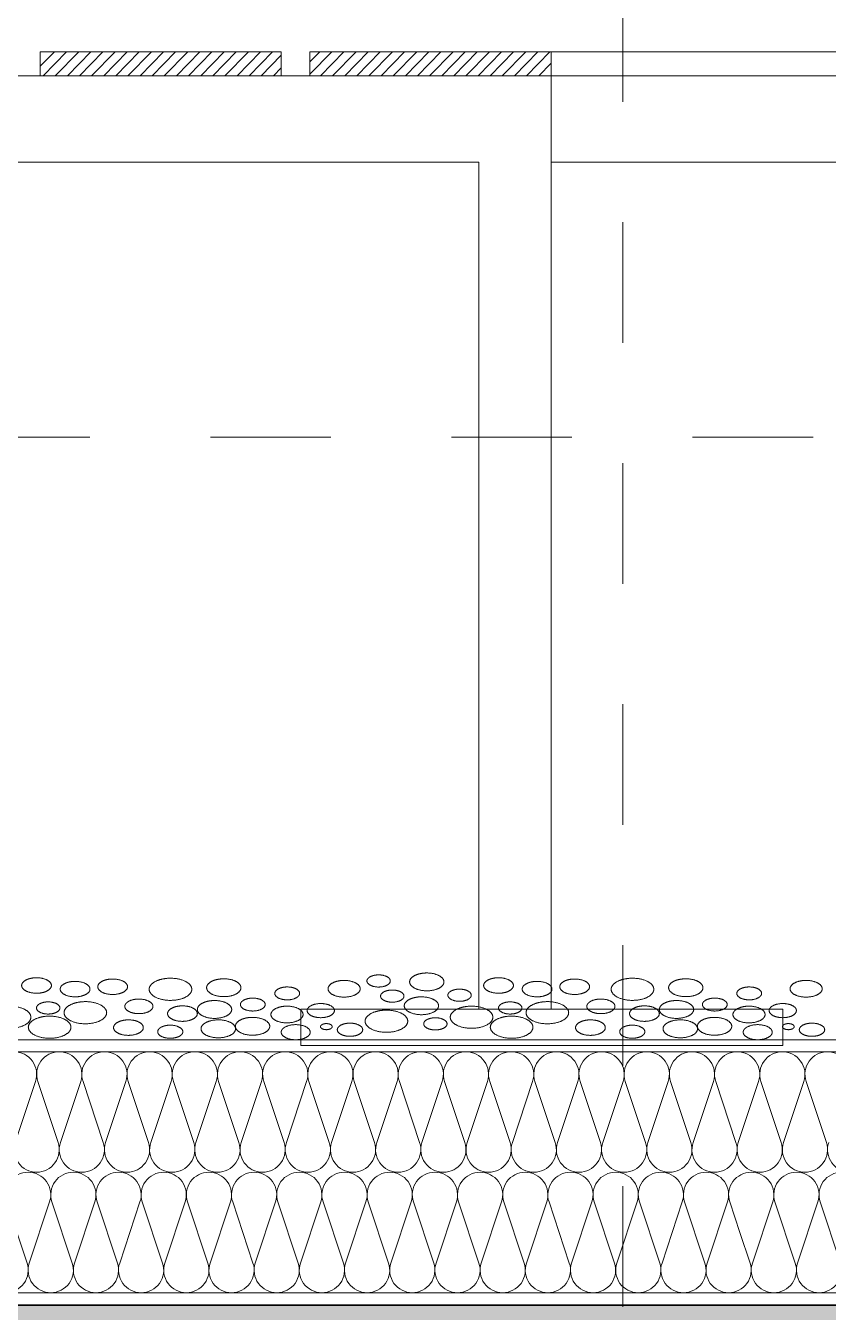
# Model space of a CAD drawing. Header units: metres. Extents: x 1838950 to 1842843, y 5171318 to 5174224.
# Drawn here: x 1841210.207 to 1841210.873, y 5171405.306 to 5171406.374 of the extents above; entities that cross this region are included whole.
import ezdxf

# ---------------------------------------------------------------- set-up
doc = ezdxf.new("R2010")
doc.units = ezdxf.units.M
doc.header["$LTSCALE"] = 0.0254
doc.linetypes.add('Style de ligne -1', pattern=[0.83328, 0.41656, -0.41672])
doc.layers.add('00 CHAZAL Coupe A.5', color=7, linetype='Continuous', lineweight=18)
pattern_1 = [(45, (388.1691140702418, 220.8695760480229), (0, -0.009999999999999997), [])]

# ---------------------------------------------------------------- blocks, each defined once
blk = doc.blocks.new('Groupe-1789-1')
at = {"layer": '00 CHAZAL Coupe A.5', "color": 7, "linetype": 'Continuous', "lineweight": 13, "flags": 128}
for points in [[(1841210.422339502, 5171405.522465467, 0.5116109189007877), (1841210.404545918, 5171405.497803542), (1841210.421383087, 5171405.447127391, -0.5116109189007877), (1841210.403589503, 5171405.422465467, -0.5116109189007877), (1841210.385795918, 5171405.447127391), (1841210.402633087, 5171405.497803542, 0.5116109189007877), (1841210.384839503, 5171405.522465467, 0.5116109189007877), (1841210.367045918, 5171405.497803542), (1841210.383883087, 5171405.447127391, -0.5116109189007877), (1841210.366089503, 5171405.422465467, -0.5116109189007877), (1841210.348295918, 5171405.447127391), (1841210.365133087, 5171405.497803542, 0.5116109189007877), (1841210.347339503, 5171405.522465467, 0.5116109189007877), (1841210.329545918, 5171405.497803542), (1841210.346383087, 5171405.447127391, -0.5116109189007877), (1841210.328589502, 5171405.422465467, -0.5116109189007877), (1841210.310795918, 5171405.447127391), (1841210.327633087, 5171405.497803542, 0.5116109189007877), (1841210.309839503, 5171405.522465467, 0.5116109189007877), (1841210.292045918, 5171405.497803542), (1841210.308883087, 5171405.447127391, -0.5116109189007877), (1841210.291089503, 5171405.422465467, -0.5116109189007877), (1841210.273295918, 5171405.447127391), (1841210.290133087, 5171405.497803542, 0.5116109189007877), (1841210.272339503, 5171405.522465467, 0.5116109189007877), (1841210.254545918, 5171405.497803542), (1841210.271383087, 5171405.447127391, -0.5116109189007877), (1841210.253589503, 5171405.422465467, -0.5116109189007877), (1841210.235795918, 5171405.447127391), (1841210.252633087, 5171405.497803542, 0.5116109189007877), (1841210.234839502, 5171405.522465467, 0.5116109189007877), (1841210.217045918, 5171405.497803542), (1841210.233883087, 5171405.447127391, -0.5116109189007877), (1841210.216089503, 5171405.422465467, -0.5116109189007877), (1841210.198295918, 5171405.447127391), (1841210.215133087, 5171405.497803542, 0.5116109189007877), (1841210.197339503, 5171405.522465467, 0.5116109189007877)], [(1841210.797339502, 5171405.522465467, 0.5116109189007877), (1841210.779545918, 5171405.497803542), (1841210.796383087, 5171405.447127391, -0.5116109189007877), (1841210.778589503, 5171405.422465467, -0.5116109189007877), (1841210.760795918, 5171405.447127391), (1841210.777633087, 5171405.497803542, 0.5116109189007877), (1841210.759839503, 5171405.522465467, 0.5116109189007877), (1841210.742045918, 5171405.497803542), (1841210.758883087, 5171405.447127391, -0.5116109189007877), (1841210.741089503, 5171405.422465467, -0.5116109189007877), (1841210.723295918, 5171405.447127391), (1841210.740133087, 5171405.497803542, 0.5116109189007877), (1841210.722339503, 5171405.522465467, 0.5116109189007877), (1841210.704545918, 5171405.497803542), (1841210.721383087, 5171405.447127391, -0.5116109189007877), (1841210.703589502, 5171405.422465467, -0.5116109189007877), (1841210.685795918, 5171405.447127391), (1841210.702633087, 5171405.497803542, 0.5116109189007877), (1841210.684839503, 5171405.522465467, 0.5116109189007877), (1841210.667045918, 5171405.497803542), (1841210.683883087, 5171405.447127391, -0.5116109189007877), (1841210.666089503, 5171405.422465467, -0.5116109189007877), (1841210.648295918, 5171405.447127391), (1841210.665133087, 5171405.497803542, 0.5116109189007877), (1841210.647339503, 5171405.522465467, 0.5116109189007877), (1841210.629545918, 5171405.497803542), (1841210.646383087, 5171405.447127391, -0.5116109189007877), (1841210.628589503, 5171405.422465467, -0.5116109189007877), (1841210.610795918, 5171405.447127391), (1841210.627633087, 5171405.497803542, 0.5116109189007877), (1841210.609839502, 5171405.522465467, 0.5116109189007877), (1841210.592045918, 5171405.497803542), (1841210.608883087, 5171405.447127391, -0.5116109189007877), (1841210.591089503, 5171405.422465467, -0.5116109189007877), (1841210.573295918, 5171405.447127391), (1841210.590133087, 5171405.497803542, 0.5116109189007877), (1841210.572339503, 5171405.522465467, 0.5116109189007877), (1841210.554545918, 5171405.497803542), (1841210.571383087, 5171405.447127391, -0.5116109189007877), (1841210.553589503, 5171405.422465467, -0.5116109189007877), (1841210.535795918, 5171405.447127391), (1841210.552633087, 5171405.497803542, 0.5116109189007877), (1841210.534839503, 5171405.522465467, 0.5116109189007877), (1841210.517045918, 5171405.497803542), (1841210.533883087, 5171405.447127391, -0.5116109189007877), (1841210.516089502, 5171405.422465467, -0.5116109189007877), (1841210.498295918, 5171405.447127391), (1841210.515133087, 5171405.497803542, 0.5116109189007877), (1841210.497339503, 5171405.522465467, 0.5116109189007877), (1841210.479545918, 5171405.497803542), (1841210.496383087, 5171405.447127391, -0.5116109189007877), (1841210.478589503, 5171405.422465467, -0.5116109189007877), (1841210.460795918, 5171405.447127391), (1841210.477633087, 5171405.497803542, 0.5116109189007877), (1841210.459839503, 5171405.522465467, 0.5116109189007877), (1841210.442045918, 5171405.497803542), (1841210.458883087, 5171405.447127391, -0.5116109189007877), (1841210.441089503, 5171405.422465467, -0.5116109189007877), (1841210.423295918, 5171405.447127391), (1841210.440133087, 5171405.497803542, 0.5116109189007877), (1841210.422339502, 5171405.522465467)], [(1841210.891089502, 5171405.422465467, -0.5116109189007877), (1841210.873295918, 5171405.447127391)], [(1841210.890133087, 5171405.497803542, 0.5116109189007877), (1841210.872339503, 5171405.522465467, 0.5116109189007877), (1841210.854545918, 5171405.497803542), (1841210.871383087, 5171405.447127391, -0.5116109189007877), (1841210.853589503, 5171405.422465467, -0.5116109189007877), (1841210.835795918, 5171405.447127391), (1841210.852633087, 5171405.497803542, 0.5116109189007877), (1841210.834839503, 5171405.522465467, 0.5116109189007877), (1841210.817045918, 5171405.497803542), (1841210.833883087, 5171405.447127391, -0.5116109189007877), (1841210.816089503, 5171405.422465467, -0.5116109189007877), (1841210.798295918, 5171405.447127391), (1841210.815133087, 5171405.497803542, 0.5116109189007877), (1841210.797339502, 5171405.522465467)]]:
    blk.add_lwpolyline(points, format="xyb", dxfattribs=at)
blk = doc.blocks.new('Groupe-1790-1')
at = {"layer": '00 CHAZAL Coupe A.5', "color": 7, "linetype": 'Continuous', "lineweight": 13, "flags": 128}
for points in [[(1841210.190285707, 5171405.322465466, 0.5116109189007877), (1841210.208079292, 5171405.347127391), (1841210.191242123, 5171405.397803542, -0.5116109229117703), (1841210.209035707, 5171405.422465467, -0.5116109189007877), (1841210.226829292, 5171405.397803542), (1841210.209992123, 5171405.347127391, 0.5116109281874278), (1841210.227785707, 5171405.322465466, 0.5116109189007877), (1841210.245579292, 5171405.347127391), (1841210.228742123, 5171405.397803542, -0.5116109229117703), (1841210.246535707, 5171405.422465467, -0.5116109189007877), (1841210.264329292, 5171405.397803542), (1841210.247492123, 5171405.347127391, 0.5116109281874278), (1841210.265285708, 5171405.322465466, 0.5116109189007877), (1841210.283079292, 5171405.347127391), (1841210.266242123, 5171405.397803542, -0.5116109229117703), (1841210.284035707, 5171405.422465467, -0.5116109189007877), (1841210.301829292, 5171405.397803542), (1841210.284992123, 5171405.347127391, 0.5116109281874278), (1841210.302785707, 5171405.322465466, 0.5116109189007877), (1841210.320579292, 5171405.347127391), (1841210.303742123, 5171405.397803542, -0.5116109229117703), (1841210.321535707, 5171405.422465467, -0.5116109189007877), (1841210.339329292, 5171405.397803542), (1841210.322492123, 5171405.347127391, 0.5116109281874278), (1841210.340285707, 5171405.322465466, 0.5116109189007877), (1841210.358079292, 5171405.347127391), (1841210.341242123, 5171405.397803542, -0.5116109229117703), (1841210.359035708, 5171405.422465467, -0.5116109189007877), (1841210.376829292, 5171405.397803542), (1841210.359992123, 5171405.347127391, 0.5116109281874278), (1841210.377785707, 5171405.322465466, 0.5116109189007877), (1841210.395579292, 5171405.347127391), (1841210.378742123, 5171405.397803542, -0.5116109229117703), (1841210.396535707, 5171405.422465467, -0.5116109189007877), (1841210.414329292, 5171405.397803542), (1841210.397492123, 5171405.347127391, 0.5116109281874278), (1841210.415285707, 5171405.322465466)], [(1841210.415285707, 5171405.322465466, 0.5116109189007877), (1841210.433079292, 5171405.347127391), (1841210.416242123, 5171405.397803542, -0.5116109229117703), (1841210.434035707, 5171405.422465467, -0.5116109189007877), (1841210.451829292, 5171405.397803542), (1841210.434992123, 5171405.347127391, 0.5116109281874278), (1841210.452785708, 5171405.322465466, 0.5116109189007877), (1841210.470579292, 5171405.347127391), (1841210.453742123, 5171405.397803542, -0.5116109229117703), (1841210.471535707, 5171405.422465467, -0.5116109189007877), (1841210.489329292, 5171405.397803542), (1841210.472492123, 5171405.347127391, 0.5116109281874278), (1841210.490285707, 5171405.322465466, 0.5116109189007877), (1841210.508079292, 5171405.347127391), (1841210.491242123, 5171405.397803542, -0.5116109229117703), (1841210.509035707, 5171405.422465467, -0.5116109189007877), (1841210.526829292, 5171405.397803542), (1841210.509992123, 5171405.347127391, 0.5116109281874278), (1841210.527785707, 5171405.322465466, 0.5116109189007877), (1841210.545579292, 5171405.347127391), (1841210.528742123, 5171405.397803542, -0.5116109229117703), (1841210.546535708, 5171405.422465467, -0.5116109189007877), (1841210.564329292, 5171405.397803542), (1841210.547492123, 5171405.347127391, 0.5116109281874278), (1841210.565285707, 5171405.322465466, 0.5116109189007877), (1841210.583079292, 5171405.347127391), (1841210.566242123, 5171405.397803542, -0.5116109229117703), (1841210.584035707, 5171405.422465467, -0.5116109189007877), (1841210.601829292, 5171405.397803542), (1841210.584992123, 5171405.347127391, 0.5116109281874278), (1841210.602785707, 5171405.322465466, 0.5116109189007877), (1841210.620579292, 5171405.347127391), (1841210.603742123, 5171405.397803542, -0.5116109229117703), (1841210.621535707, 5171405.422465467, -0.5116109189007877), (1841210.639329292, 5171405.397803542), (1841210.622492123, 5171405.347127391, 0.5116109281874278), (1841210.640285708, 5171405.322465466, 0.5116109189007877), (1841210.658079292, 5171405.347127391), (1841210.641242123, 5171405.397803542, -0.5116109229117703), (1841210.659035707, 5171405.422465467, -0.5116109189007877), (1841210.676829292, 5171405.397803542), (1841210.659992123, 5171405.347127391, 0.5116109281874278), (1841210.677785707, 5171405.322465466, 0.5116109189007877), (1841210.695579292, 5171405.347127391), (1841210.678742123, 5171405.397803542, -0.5116109229117703), (1841210.696535707, 5171405.422465467, -0.5116109189007877), (1841210.714329292, 5171405.397803542), (1841210.697492123, 5171405.347127391, 0.5116109281874278), (1841210.715285707, 5171405.322465466, 0.5116109189007877), (1841210.733079292, 5171405.347127391), (1841210.716242123, 5171405.397803542, -0.5116109229117703), (1841210.734035708, 5171405.422465467, -0.5116109189007877), (1841210.751829292, 5171405.397803542), (1841210.734992123, 5171405.347127391, 0.5116109281874278), (1841210.752785707, 5171405.322465466, 0.5116109189007877), (1841210.770579292, 5171405.347127391), (1841210.753742123, 5171405.397803542, -0.5116109229117703), (1841210.771535707, 5171405.422465467, -0.5116109189007877), (1841210.789329292, 5171405.397803542), (1841210.772492123, 5171405.347127391, 0.5116109281874278), (1841210.790285707, 5171405.322465466, 0.5116109189007877), (1841210.808079292, 5171405.347127391), (1841210.799660707, 5171405.372465466)], [(1841210.799660707, 5171405.372465466), (1841210.791242123, 5171405.397803542, -0.5116109229117703), (1841210.809035707, 5171405.422465467, -0.5116109189007877), (1841210.826829292, 5171405.397803542), (1841210.809992123, 5171405.347127391, 0.5116109281874278), (1841210.827785708, 5171405.322465466, 0.5116109189007877), (1841210.845579292, 5171405.347127391), (1841210.828742123, 5171405.397803542, -0.5116109229117703), (1841210.846535707, 5171405.422465467, -0.5116109189007877), (1841210.864329292, 5171405.397803542), (1841210.847492123, 5171405.347127391, 0.5116109281874278), (1841210.865285707, 5171405.322465466, 0.5116109189007877), (1841210.883079292, 5171405.347127391), (1841210.866242123, 5171405.397803542, -0.5116109229117703), (1841210.884035707, 5171405.422465467, -0.5116109189007877)]]:
    blk.add_lwpolyline(points, format="xyb", dxfattribs=at)
blk = doc.blocks.new('Groupe-1894-1')
at = {"layer": '00 CHAZAL Coupe A.5', "color": 7, "linetype": 'Continuous', "lineweight": 13}
for points in [[(1841210.495503128, 5171405.585727001), (1841210.497827645, 5171405.586331383), (1841210.503016087, 5171405.586169439), (1841210.507353695, 5171405.584680178), (1841210.509678213, 5171405.582262645), (1841210.509366787, 5171405.579564619), (1841210.506502863, 5171405.57730903), (1841210.501853828, 5171405.576100265), (1841210.496665387, 5171405.576262208), (1841210.492327778, 5171405.57775147), (1841210.49000326, 5171405.580169002), (1841210.490314686, 5171405.582867029), (1841210.49317861, 5171405.585122618), (1841210.495503128, 5171405.585727001)], [(1841210.534023713, 5171405.587203663), (1841210.53751049, 5171405.588009507), (1841210.545099442, 5171405.58759212), (1841210.55127034, 5171405.585257498), (1841210.554369698, 5171405.581631199), (1841210.553567042, 5171405.577684889), (1841210.549077447, 5171405.574475977), (1841210.542103894, 5171405.572864288), (1841210.534514942, 5171405.573281676), (1841210.528344043, 5171405.575616297), (1841210.525244687, 5171405.579242595), (1841210.526047341, 5171405.583188906), (1841210.530536936, 5171405.586397818), (1841210.534023713, 5171405.587203663)], [(1841210.562663096, 5171405.573889602), (1841210.564987614, 5171405.574493984), (1841210.570176055, 5171405.574332041), (1841210.574513664, 5171405.57284278), (1841210.576838182, 5171405.570425247), (1841210.576526755, 5171405.567727219), (1841210.573662832, 5171405.565471631), (1841210.569013796, 5171405.564262865), (1841210.563825355, 5171405.564424809), (1841210.559487746, 5171405.56591407), (1841210.557163229, 5171405.568331602), (1841210.557474655, 5171405.57102963), (1841210.560338579, 5171405.573285218), (1841210.562663096, 5171405.573889602)], [(1841210.594998808, 5171405.583478863), (1841210.598098165, 5171405.584083247), (1841210.604628667, 5171405.58351838), (1841210.609741115, 5171405.581331238), (1841210.612065633, 5171405.578107862), (1841210.610979367, 5171405.574711952), (1841210.606773383, 5171405.572053442), (1841210.60057467, 5171405.570844676), (1841210.594044167, 5171405.571409542), (1841210.588931719, 5171405.573596684), (1841210.586607201, 5171405.576820061), (1841210.587693466, 5171405.58021597), (1841210.591899451, 5171405.582874481), (1841210.594998808, 5171405.583478863)], [(1841210.626998808, 5171405.580478864), (1841210.630098165, 5171405.581083247), (1841210.636628667, 5171405.58051838), (1841210.641741115, 5171405.578331238), (1841210.644065633, 5171405.575107861), (1841210.642979367, 5171405.571711952), (1841210.638773383, 5171405.569053442), (1841210.63257467, 5171405.567844676), (1841210.626044167, 5171405.568409542), (1841210.620931719, 5171405.570596685), (1841210.618607201, 5171405.573820061), (1841210.619693466, 5171405.57721597), (1841210.623899451, 5171405.57987448), (1841210.626998808, 5171405.580478864)], [(1841210.658184891, 5171405.582424809), (1841210.661284248, 5171405.583029192), (1841210.667814751, 5171405.582464326), (1841210.672927198, 5171405.580277183), (1841210.675251716, 5171405.577053807), (1841210.67416545, 5171405.573657898), (1841210.669959466, 5171405.570999388), (1841210.663760753, 5171405.569790622), (1841210.65723025, 5171405.570355488), (1841210.652117802, 5171405.57254263), (1841210.649793284, 5171405.575766006), (1841210.650879549, 5171405.579161916), (1841210.655085534, 5171405.581820426), (1841210.658184891, 5171405.582424809)], [(1841210.529568351, 5171405.567391245), (1841210.533055128, 5171405.568197089), (1841210.54064408, 5171405.567779702), (1841210.546814978, 5171405.565445079), (1841210.549914336, 5171405.561818782), (1841210.54911168, 5171405.55787247), (1841210.544622085, 5171405.554663559), (1841210.537648532, 5171405.55305187), (1841210.53005958, 5171405.553469257), (1841210.523888681, 5171405.55580388), (1841210.520789325, 5171405.559430177), (1841210.52159198, 5171405.563376489), (1841210.526081574, 5171405.5665854), (1841210.529568351, 5171405.567391245)], [(1841210.604673964, 5171405.563317504), (1841210.606998482, 5171405.563921887), (1841210.612186923, 5171405.563759944), (1841210.616524532, 5171405.562270682), (1841210.618849049, 5171405.55985315), (1841210.618537623, 5171405.557155123), (1841210.615673699, 5171405.554899534), (1841210.611024664, 5171405.553690768), (1841210.605836223, 5171405.553852712), (1841210.601498614, 5171405.555341973), (1841210.599174096, 5171405.557759506), (1841210.599485522, 5171405.560457533), (1841210.602349446, 5171405.562713121), (1841210.604673964, 5171405.563317504)], [(1841210.741254211, 5171405.564322364), (1841210.744740988, 5171405.565128208), (1841210.75232994, 5171405.564710822), (1841210.758500838, 5171405.562376198), (1841210.761600195, 5171405.558749901), (1841210.760797541, 5171405.554803589), (1841210.756307946, 5171405.551594678), (1841210.749334392, 5171405.54998299), (1841210.74174544, 5171405.550400376), (1841210.735574542, 5171405.552734999), (1841210.732475185, 5171405.556361297), (1841210.73327784, 5171405.560307608), (1841210.737767435, 5171405.56351652), (1841210.741254211, 5171405.564322364)], [(1841210.716085535, 5171405.560134911), (1841210.719184891, 5171405.560739293), (1841210.725715395, 5171405.560174428), (1841210.730827842, 5171405.557987285), (1841210.73315236, 5171405.554763908), (1841210.732066094, 5171405.551367999), (1841210.72786011, 5171405.548709488), (1841210.721661396, 5171405.547500723), (1841210.715130894, 5171405.548065589), (1841210.710018445, 5171405.550252731), (1841210.707693928, 5171405.553476107), (1841210.708780193, 5171405.556872017), (1841210.712986178, 5171405.559530527), (1841210.716085535, 5171405.560134911)], [(1841210.82797879, 5171405.561124031), (1841210.830303307, 5171405.562131335), (1841210.836266588, 5171405.562667273), (1841210.841946258, 5171405.561580933), (1841210.845820454, 5171405.559163401), (1841210.846851088, 5171405.556062452), (1841210.844762004, 5171405.553108982), (1841210.840112969, 5171405.551094371), (1841210.834149688, 5171405.550558434), (1841210.828470018, 5171405.551644773), (1841210.824595822, 5171405.554062305), (1841210.823565188, 5171405.557163254), (1841210.825654272, 5171405.560116725), (1841210.82797879, 5171405.561124031)], [(1841210.542596429, 5171405.550132311), (1841210.544920946, 5171405.550736694), (1841210.550109388, 5171405.55057475), (1841210.554446996, 5171405.549085489), (1841210.556771514, 5171405.546667957), (1841210.556460088, 5171405.543969928), (1841210.553596164, 5171405.54171434), (1841210.548947128, 5171405.540505574), (1841210.543758688, 5171405.540667518), (1841210.539421079, 5171405.542156779), (1841210.537096561, 5171405.544574311), (1841210.537407987, 5171405.547272339), (1841210.540271911, 5171405.549527927), (1841210.542596429, 5171405.550132311)], [(1841210.605877386, 5171405.55174152), (1841210.610467866, 5171405.552345904), (1841210.619581069, 5171405.551005642), (1841210.626184639, 5171405.547475476), (1841210.628509157, 5171405.54270131), (1841210.625931769, 5171405.537962379), (1841210.619143083, 5171405.534528472), (1841210.609962124, 5171405.533319707), (1841210.600848921, 5171405.534659968), (1841210.59424535, 5171405.538190133), (1841210.591920833, 5171405.542964299), (1841210.594498221, 5171405.547703232), (1841210.601286906, 5171405.551137136), (1841210.605877386, 5171405.55174152)], [(1841210.740032285, 5171405.546757819), (1841210.742744223, 5171405.548168046), (1841210.750153372, 5171405.549200404), (1841210.757562523, 5171405.548168046), (1841210.762986397, 5171405.545347592), (1841210.764971673, 5171405.541494779), (1841210.762986398, 5171405.537641967), (1841210.757562523, 5171405.534821513), (1841210.750153373, 5171405.533789155), (1841210.742744223, 5171405.534821513), (1841210.737320348, 5171405.537641967), (1841210.735335072, 5171405.541494779), (1841210.737320348, 5171405.545347592), (1841210.740032285, 5171405.546757819)], [(1841210.804283583, 5171405.542090204), (1841210.806026971, 5171405.543500431), (1841210.811758545, 5171405.545036441), (1841210.818199147, 5171405.544876435), (1841210.823623022, 5171405.543063286), (1841210.826576846, 5171405.540082825), (1841210.826269147, 5171405.536733666), (1841210.82278237, 5171405.533913212), (1841210.817050795, 5171405.532377201), (1841210.810610195, 5171405.532537208), (1841210.805186321, 5171405.534350356), (1841210.802232495, 5171405.537330817), (1841210.802540195, 5171405.540679976), (1841210.804283583, 5171405.542090204)]]:
    blk.add_open_spline(points, degree=2, dxfattribs=at)
for points, knots in [([(1841210.706130508, 5171405.583203951), (1841210.710720988, 5171405.583808335), (1841210.719834191, 5171405.582468073), (1841210.726437761, 5171405.578937907), (1841210.728762279, 5171405.574163741), (1841210.726184891, 5171405.56942481), (1841210.719396205, 5171405.565990903), (1841210.710215246, 5171405.564782138), (1841210.701102043, 5171405.566122399), (1841210.694498472, 5171405.569652564), (1841210.692173955, 5171405.57442673), (1841210.694751343, 5171405.579165663), (1841210.701540028, 5171405.582599567), (1841210.706130508, 5171405.583203951)], [0, 0, 0, 0.08333333294493252, 0.166666665889865, 0.2499999988347975, 0.33333333177973, 0.4166666647246625, 0.499999997669595, 0.5833333306145275, 0.66666666355946, 0.7499999965043925, 0.833333329449325, 0.9166666623942575, 1, 1, 1]), ([(1841210.748938265, 5171405.582370973), (1841210.752425041, 5171405.583176818), (1841210.760013993, 5171405.582759432), (1841210.766184891, 5171405.58042481), (1841210.769284248, 5171405.576798511), (1841210.768481594, 5171405.572852201), (1841210.763991999, 5171405.569643289), (1841210.757018445, 5171405.5680316), (1841210.749429493, 5171405.568448986), (1841210.743258595, 5171405.570783609), (1841210.740159238, 5171405.574409908), (1841210.740961893, 5171405.578356218), (1841210.745451488, 5171405.581565131), (1841210.748938265, 5171405.582370973)], [0, 0, 0, 0.083333334729017, 0.166666669458034, 0.250000004187051, 0.3333333389160681, 0.4166666736450851, 0.5000000083741022, 0.5833333431031191, 0.6666666778321362, 0.7500000125611531, 0.8333333472901702, 0.9166666820191871, 1, 1, 1]), ([(1841210.803010852, 5171405.575737239), (1841210.805512031, 5171405.576341622), (1841210.81100646, 5171405.576087812), (1841210.815520731, 5171405.574439435), (1841210.817845249, 5171405.571838172), (1841210.81735716, 5171405.568981029), (1841210.81418725, 5171405.566633576), (1841210.809184891, 5171405.565424809), (1841210.803690461, 5171405.565678619), (1841210.799176191, 5171405.567326996), (1841210.796851673, 5171405.569928259), (1841210.797339761, 5171405.572785403), (1841210.800509673, 5171405.575132855), (1841210.803010852, 5171405.575737239)], [0, 0, 0, 0.08333333066026846, 0.1666666613205369, 0.2499999919808054, 0.3333333226410738, 0.4166666533013424, 0.4999999839616109, 0.5833333146218795, 0.6666666452821481, 0.7499999759424167, 0.8333333066026853, 0.9166666372629539, 1, 1, 1]), ([(1841210.851693647, 5171405.581501185), (1841210.855180423, 5171405.581904108), (1841210.861994537, 5171405.580788841), (1841210.866823375, 5171405.578051296), (1841210.868373052, 5171405.574424997), (1841210.866228336, 5171405.570881609), (1841210.860963902, 5171405.568370578), (1841210.853990349, 5171405.567564733), (1841210.847176236, 5171405.568680001), (1841210.842347399, 5171405.571417546), (1841210.84079772, 5171405.575043844), (1841210.842942436, 5171405.578587232), (1841210.84820687, 5171405.581098264), (1841210.851693647, 5171405.581501185)], [0, 0, 0, 0.08333333379857508, 0.1666666675971502, 0.2500000013957252, 0.3333333351943003, 0.4166666689928752, 0.5000000027914503, 0.5833333365900254, 0.6666666703886005, 0.7500000041871756, 0.8333333379857507, 0.9166666717843257, 1, 1, 1]), ([(1841210.506823762, 5171405.573156986), (1841210.509148279, 5171405.57376137), (1841210.514336722, 5171405.573599425), (1841210.51867433, 5171405.572110165), (1841210.520998848, 5171405.569692632), (1841210.520687421, 5171405.566994605), (1841210.517823498, 5171405.564739017), (1841210.513174462, 5171405.56353025), (1841210.507986021, 5171405.563692194), (1841210.503648412, 5171405.565181456), (1841210.501323894, 5171405.567598987), (1841210.50163532, 5171405.570297015), (1841210.504499245, 5171405.572552603), (1841210.506823762, 5171405.573156986)], [0, 0, 0, 0.08333333629500424, 0.1666666725900085, 0.2500000088850127, 0.3333333451800169, 0.4166666814750212, 0.5000000177700255, 0.5833333540650298, 0.666666690360034, 0.7500000266550383, 0.8333333629500427, 0.9166666992450471, 1, 1, 1]), ([(1841210.635517714, 5171405.563771324), (1841210.640108194, 5171405.564375708), (1841210.649221397, 5171405.563035447), (1841210.655824968, 5171405.55950528), (1841210.658149485, 5171405.554731115), (1841210.655572097, 5171405.549992182), (1841210.648783411, 5171405.546558277), (1841210.639602451, 5171405.545349511), (1841210.630489249, 5171405.546689772), (1841210.623885678, 5171405.550219938), (1841210.62156116, 5171405.554994104), (1841210.624138548, 5171405.559733036), (1841210.630927234, 5171405.563166942), (1841210.635517714, 5171405.563771324)], [0, 0, 0, 0.08333333254747757, 0.1666666650949551, 0.2499999976424329, 0.3333333301899106, 0.4166666627373883, 0.4999999952848661, 0.5833333278323438, 0.6666666603798215, 0.7499999929272992, 0.833333325474777, 0.9166666580222547, 1, 1, 1]), ([(1841210.674155316, 5171405.563142362), (1841210.675704994, 5171405.564552588), (1841210.681101053, 5171405.566189329), (1841210.687347944, 5171405.566203794), (1841210.692771819, 5171405.564592106), (1841210.695919353, 5171405.561786116), (1841210.695947169, 5171405.558537686), (1841210.692847813, 5171405.555717232), (1841210.687451753, 5171405.554080491), (1841210.681204862, 5171405.554066027), (1841210.675780987, 5171405.555677716), (1841210.672633453, 5171405.558483706), (1841210.672605637, 5171405.561732135), (1841210.674155316, 5171405.563142362)], [0, 0, 0, 0.0833333292648575, 0.166666658529715, 0.2499999877945726, 0.33333331705943, 0.4166666463242876, 0.4999999755891451, 0.5833333048540025, 0.6666666341188598, 0.7499999633837171, 0.8333332926485745, 0.9166666219134318, 1, 1, 1]), ([(1841210.774440546, 5171405.566479811), (1841210.776941725, 5171405.567084194), (1841210.782436154, 5171405.566830385), (1841210.786950425, 5171405.565182008), (1841210.789274943, 5171405.562580745), (1841210.788786854, 5171405.559723602), (1841210.785616943, 5171405.557376148), (1841210.780614585, 5171405.556167381), (1841210.775120155, 5171405.556421191), (1841210.770605884, 5171405.558069568), (1841210.768281367, 5171405.56067083), (1841210.768769455, 5171405.563527974), (1841210.771939367, 5171405.565875428), (1841210.774440546, 5171405.566479811)], [0, 0, 0, 0.08333333265868662, 0.1666666653173732, 0.2499999979760599, 0.3333333306347465, 0.416666663293433, 0.4999999959521196, 0.5833333286108062, 0.6666666612694929, 0.7499999939281795, 0.8333333265868662, 0.9166666592455528, 1, 1, 1]), ([(1841210.50197739, 5171405.556724112), (1841210.50656787, 5171405.557328495), (1841210.515681074, 5171405.555988234), (1841210.522284644, 5171405.552458069), (1841210.524609161, 5171405.547683902), (1841210.522031773, 5171405.542944971), (1841210.515243087, 5171405.539511066), (1841210.506062129, 5171405.538302299), (1841210.496948925, 5171405.53964256), (1841210.490345354, 5171405.543172725), (1841210.488020837, 5171405.547946892), (1841210.490598225, 5171405.552685823), (1841210.49738691, 5171405.556119729), (1841210.50197739, 5171405.556724112)], [0, 0, 0, 0.08333333411918899, 0.166666668238378, 0.250000002357567, 0.3333333364767561, 0.4166666705959452, 0.5000000047151341, 0.5833333388343231, 0.6666666729535121, 0.7500000070727011, 0.8333333411918901, 0.916666675311079, 1, 1, 1]), ([(1841210.572622384, 5171405.560021272), (1841210.577212864, 5171405.560625656), (1841210.586326067, 5171405.559285395), (1841210.592929638, 5171405.555755228), (1841210.595254155, 5171405.550981062), (1841210.592676767, 5171405.54624213), (1841210.585888081, 5171405.542808225), (1841210.576707123, 5171405.541599459), (1841210.567593919, 5171405.542939719), (1841210.560990348, 5171405.546469886), (1841210.558665831, 5171405.551244052), (1841210.561243219, 5171405.555982984), (1841210.568031904, 5171405.559416889), (1841210.572622384, 5171405.560021272)], [0, 0, 0, 0.08333333254747763, 0.1666666650949553, 0.2499999976424328, 0.3333333301899105, 0.4166666627373881, 0.4999999952848656, 0.5833333278323432, 0.6666666603798207, 0.7499999929272984, 0.833333325474776, 0.9166666580222536, 1, 1, 1]), ([(1841210.804283583, 5171405.560134911), (1841210.80777036, 5171405.560537832), (1841210.814584473, 5171405.559422565), (1841210.819413311, 5171405.55668502), (1841210.820962988, 5171405.553058721), (1841210.818818273, 5171405.549515333), (1841210.813553838, 5171405.547004302), (1841210.806580285, 5171405.546198458), (1841210.799766172, 5171405.547313727), (1841210.794937335, 5171405.55005127), (1841210.793387656, 5171405.553677569), (1841210.795532372, 5171405.557220958), (1841210.800796807, 5171405.559731988), (1841210.804283583, 5171405.560134911)], [0, 0, 0, 0.08333333384575893, 0.1666666676915179, 0.2500000015372768, 0.3333333353830357, 0.4166666692287946, 0.5000000030745535, 0.5833333369203124, 0.6666666707660713, 0.7500000046118304, 0.8333333384575893, 0.9166666723033483, 1, 1, 1]), ([(1841210.671263576, 5171405.548514122), (1841210.674362933, 5171405.549118506), (1841210.680893435, 5171405.548553639), (1841210.686005883, 5171405.546366496), (1841210.688330401, 5171405.54314312), (1841210.687244135, 5171405.53974721), (1841210.683038151, 5171405.537088701), (1841210.676839438, 5171405.535879934), (1841210.670308935, 5171405.5364448), (1841210.665196487, 5171405.538631943), (1841210.662871969, 5171405.54185532), (1841210.663958234, 5171405.545251228), (1841210.668164219, 5171405.547909739), (1841210.671263576, 5171405.548514122)], [0, 0, 0, 0.08333333134848635, 0.1666666626969727, 0.2499999940454591, 0.3333333253939454, 0.4166666567424317, 0.4999999880909181, 0.5833333194394045, 0.6666666507878908, 0.7499999821363772, 0.8333333134848635, 0.9166666448333499, 1, 1, 1]), ([(1841210.704518578, 5171405.543593929), (1841210.706843096, 5171405.544399774), (1841210.712418957, 5171405.54458677), (1841210.717427596, 5171405.54329897), (1841210.720526953, 5171405.540881437), (1841210.720886557, 5171405.53798195), (1841210.718410053, 5171405.53537742), (1841210.713761017, 5171405.533765731), (1841210.708185156, 5171405.533578736), (1841210.703176517, 5171405.534866535), (1841210.70007716, 5171405.537284068), (1841210.699717556, 5171405.540183556), (1841210.702194061, 5171405.542788085), (1841210.704518578, 5171405.543593929)], [0, 0, 0, 0.08333333269844534, 0.1666666653968907, 0.249999998095336, 0.3333333307937814, 0.4166666634922267, 0.4999999961906721, 0.5833333288891176, 0.6666666615875629, 0.7499999942860083, 0.8333333269844537, 0.9166666596828991, 1, 1, 1]), ([(1841210.772820436, 5171405.550360694), (1841210.776307213, 5171405.551166538), (1841210.783896165, 5171405.550749152), (1841210.790067063, 5171405.54841453), (1841210.79316642, 5171405.544788231), (1841210.792363766, 5171405.540841921), (1841210.78787417, 5171405.537633008), (1841210.780900617, 5171405.53602132), (1841210.773311664, 5171405.536438706), (1841210.767140767, 5171405.538773329), (1841210.76404141, 5171405.542399628), (1841210.764844064, 5171405.546345938), (1841210.76933366, 5171405.549554851), (1841210.772820436, 5171405.550360694)], [0, 0, 0, 0.08333333472901684, 0.1666666694580337, 0.2500000041870505, 0.3333333389160675, 0.4166666736450845, 0.5000000083741015, 0.5833333431031186, 0.6666666778321356, 0.7500000125611528, 0.8333333472901698, 0.916666682019187, 1, 1, 1]), ([(1841210.835484794, 5171405.542173604), (1841210.834903665, 5171405.542777987), (1841210.835059378, 5171405.544127), (1841210.83649134, 5171405.545254795), (1841210.838815858, 5171405.545859179), (1841210.841410079, 5171405.545778207), (1841210.843578883, 5171405.545033576), (1841210.844741142, 5171405.543824809), (1841210.844585429, 5171405.542475795), (1841210.843153467, 5171405.541348002), (1841210.840828949, 5171405.540743619), (1841210.838234728, 5171405.54082459), (1841210.836065924, 5171405.541569222), (1841210.835484794, 5171405.542173604)], [0, 0, 0, 0.08333333469914843, 0.1666666693982969, 0.2500000040974452, 0.3333333387965936, 0.4166666734957419, 0.5000000081948902, 0.5833333428940385, 0.6666666775931868, 0.750000012292335, 0.8333333469914833, 0.9166666816906316, 1, 1, 1]), ([(1841210.856555016, 5171405.54599508), (1841210.859266953, 5171405.546398002), (1841210.864739005, 5171405.545685656), (1841210.868793003, 5171405.543645993), (1841210.870342682, 5171405.540825538), (1841210.868972805, 5171405.537980032), (1841210.865050432, 5171405.535871924), (1841210.859626557, 5171405.535066079), (1841210.854154505, 5171405.535778426), (1841210.850100507, 5171405.537818087), (1841210.848550829, 5171405.540638542), (1841210.849920705, 5171405.543484049), (1841210.853843078, 5171405.545592158), (1841210.856555016, 5171405.54599508)], [0, 0, 0, 0.08333333539652604, 0.1666666707930521, 0.250000006189578, 0.333333341586104, 0.41666667698263, 0.5000000123791561, 0.5833333477756822, 0.6666666831722083, 0.7500000185687343, 0.8333333539652604, 0.9166666893617864, 1, 1, 1])]:
    blk.add_open_spline(points, degree=2, knots=knots, dxfattribs=at)
blk = doc.blocks.new('Groupe-1895-1')
at = {"layer": '00 CHAZAL Coupe A.5', "color": 7, "linetype": 'Continuous', "lineweight": 13}
for points in [[(1841210.112148518, 5171405.585727017), (1841210.114473036, 5171405.586331401), (1841210.119661478, 5171405.586169456), (1841210.123999086, 5171405.584680196), (1841210.126323604, 5171405.582262663), (1841210.126012178, 5171405.579564637), (1841210.123148254, 5171405.577309048), (1841210.118499218, 5171405.576100281), (1841210.113310777, 5171405.576262225), (1841210.108973168, 5171405.577751487), (1841210.106648651, 5171405.580169018), (1841210.106960077, 5171405.582867047), (1841210.109824001, 5171405.585122635), (1841210.112148518, 5171405.585727017)], [(1841210.179308487, 5171405.573889619), (1841210.181633004, 5171405.574494001), (1841210.186821446, 5171405.574332057), (1841210.191159054, 5171405.572842796), (1841210.193483572, 5171405.570425265), (1841210.193172146, 5171405.567727237), (1841210.190308222, 5171405.565471648), (1841210.185659186, 5171405.564262882), (1841210.180470746, 5171405.564424827), (1841210.176133137, 5171405.565914087), (1841210.173808619, 5171405.56833162), (1841210.174120045, 5171405.571029647), (1841210.17698397, 5171405.573285235), (1841210.179308487, 5171405.573889619)], [(1841210.274830282, 5171405.582424827), (1841210.277929638, 5171405.583029209), (1841210.284460141, 5171405.582464343), (1841210.289572589, 5171405.580277201), (1841210.291897107, 5171405.577053824), (1841210.290810841, 5171405.573657915), (1841210.286604857, 5171405.570999405), (1841210.280406144, 5171405.569790639), (1841210.27387564, 5171405.570355505), (1841210.268763193, 5171405.572542647), (1841210.266438674, 5171405.575766023), (1841210.26752494, 5171405.579161933), (1841210.271730925, 5171405.581820443), (1841210.274830282, 5171405.582424827)], [(1841210.322775899, 5171405.583203968), (1841210.327366378, 5171405.583808351), (1841210.336479581, 5171405.58246809), (1841210.343083152, 5171405.578937924), (1841210.34540767, 5171405.574163758), (1841210.342830282, 5171405.569424827), (1841210.336041596, 5171405.565990921), (1841210.326860636, 5171405.564782155), (1841210.317747433, 5171405.566122415), (1841210.311143862, 5171405.569652582), (1841210.308819345, 5171405.574426747), (1841210.311396733, 5171405.57916568), (1841210.318185418, 5171405.582599585), (1841210.322775899, 5171405.583203968)], [(1841210.365583655, 5171405.582370991), (1841210.369070431, 5171405.583176835), (1841210.376659384, 5171405.582759449), (1841210.382830282, 5171405.580424827), (1841210.385929639, 5171405.576798528), (1841210.385126985, 5171405.572852217), (1841210.380637389, 5171405.569643306), (1841210.373663836, 5171405.568031617), (1841210.366074884, 5171405.568449004), (1841210.359903986, 5171405.570783625), (1841210.356804629, 5171405.574409924), (1841210.357607283, 5171405.578356234), (1841210.362096879, 5171405.581565146), (1841210.365583655, 5171405.582370991)], [(1841210.419656243, 5171405.575737256), (1841210.422157422, 5171405.576341638), (1841210.427651851, 5171405.57608783), (1841210.432166122, 5171405.574439452), (1841210.43449064, 5171405.571838189), (1841210.434002551, 5171405.568981046), (1841210.43083264, 5171405.566633592), (1841210.425830282, 5171405.565424827), (1841210.420335852, 5171405.565678636), (1841210.415821582, 5171405.567327012), (1841210.413497064, 5171405.569928275), (1841210.413985152, 5171405.572785418), (1841210.417155064, 5171405.575132873), (1841210.419656243, 5171405.575737256)], [(1841210.146213742, 5171405.567391262), (1841210.149700518, 5171405.568197106), (1841210.157289471, 5171405.567779719), (1841210.163460369, 5171405.565445097), (1841210.166559726, 5171405.561818799), (1841210.165757071, 5171405.557872488), (1841210.161267475, 5171405.554663576), (1841210.154293923, 5171405.553051887), (1841210.146704971, 5171405.553469274), (1841210.140534072, 5171405.555803897), (1841210.137434715, 5171405.559430195), (1841210.13823737, 5171405.563376506), (1841210.142726965, 5171405.566585418), (1841210.146213742, 5171405.567391262)], [(1841210.221319354, 5171405.563317521), (1841210.223643872, 5171405.563921904), (1841210.228832313, 5171405.56375996), (1841210.233169922, 5171405.562270699), (1841210.23549444, 5171405.559853166), (1841210.235183014, 5171405.55715514), (1841210.232319089, 5171405.554899551), (1841210.227670054, 5171405.553690786), (1841210.222481614, 5171405.553852729), (1841210.218144004, 5171405.555341991), (1841210.215819487, 5171405.557759522), (1841210.216130913, 5171405.56045755), (1841210.218994837, 5171405.562713139), (1841210.221319354, 5171405.563317521)], [(1841210.357899602, 5171405.564322381), (1841210.361386378, 5171405.565128225), (1841210.368975331, 5171405.56471084), (1841210.375146228, 5171405.562376216), (1841210.378245586, 5171405.558749918), (1841210.377442932, 5171405.554803607), (1841210.372953336, 5171405.551594695), (1841210.365979783, 5171405.549983008), (1841210.358390831, 5171405.550400393), (1841210.352219932, 5171405.552735016), (1841210.349120575, 5171405.556361314), (1841210.34992323, 5171405.560307625), (1841210.354412826, 5171405.563516537), (1841210.357899602, 5171405.564322381)], [(1841210.391085936, 5171405.566479828), (1841210.393587115, 5171405.567084211), (1841210.399081544, 5171405.566830401), (1841210.403595815, 5171405.565182025), (1841210.405920333, 5171405.562580761), (1841210.405432244, 5171405.559723618), (1841210.402262334, 5171405.557376164), (1841210.397259975, 5171405.556167399), (1841210.391765545, 5171405.556421208), (1841210.387251275, 5171405.558069585), (1841210.384926757, 5171405.560670848), (1841210.385414845, 5171405.563527991), (1841210.388584757, 5171405.565875445), (1841210.391085936, 5171405.566479828)], [(1841210.332730925, 5171405.560134928), (1841210.335830282, 5171405.56073931), (1841210.342360785, 5171405.560174444), (1841210.347473233, 5171405.557987302), (1841210.34979775, 5171405.554763925), (1841210.348711485, 5171405.551368016), (1841210.3445055, 5171405.548709506), (1841210.338306786, 5171405.54750074), (1841210.331776284, 5171405.548065607), (1841210.326663836, 5171405.550252749), (1841210.324339319, 5171405.553476125), (1841210.325425584, 5171405.556872034), (1841210.329631569, 5171405.559530544), (1841210.332730925, 5171405.560134928)], [(1841210.44462418, 5171405.561124047), (1841210.446948697, 5171405.562131353), (1841210.452911978, 5171405.56266729), (1841210.458591648, 5171405.561580949), (1841210.462465845, 5171405.559163418), (1841210.463496479, 5171405.556062468), (1841210.461407394, 5171405.553108999), (1841210.456758359, 5171405.551094388), (1841210.450795078, 5171405.550558451), (1841210.445115408, 5171405.55164479), (1841210.441241213, 5171405.554062323), (1841210.440210578, 5171405.557163272), (1841210.442299663, 5171405.560116742), (1841210.44462418, 5171405.561124047)], [(1841210.159241819, 5171405.550132327), (1841210.161566336, 5171405.55073671), (1841210.166754778, 5171405.550574766), (1841210.171092386, 5171405.549085505), (1841210.173416904, 5171405.546667973), (1841210.173105478, 5171405.543969946), (1841210.170241555, 5171405.541714357), (1841210.165592519, 5171405.540505592), (1841210.160404078, 5171405.540667535), (1841210.156066469, 5171405.542156797), (1841210.153741951, 5171405.544574329), (1841210.154053378, 5171405.547272356), (1841210.156917302, 5171405.549527945), (1841210.159241819, 5171405.550132327)], [(1841210.222522777, 5171405.551741537), (1841210.227113256, 5171405.55234592), (1841210.236226459, 5171405.551005659), (1841210.24283003, 5171405.547475494), (1841210.245154548, 5171405.542701327), (1841210.24257716, 5171405.537962396), (1841210.235788474, 5171405.53452849), (1841210.226607514, 5171405.533319724), (1841210.217494312, 5171405.534659985), (1841210.21089074, 5171405.538190151), (1841210.208566223, 5171405.542964316), (1841210.211143611, 5171405.547703249), (1841210.217932296, 5171405.551137154), (1841210.222522777, 5171405.551741537)], [(1841210.356677676, 5171405.546757836), (1841210.359389613, 5171405.548168063), (1841210.366798763, 5171405.549200421), (1841210.374207913, 5171405.548168063), (1841210.379631788, 5171405.545347609), (1841210.381617064, 5171405.541494797), (1841210.379631788, 5171405.537641984), (1841210.374207913, 5171405.534821529), (1841210.366798763, 5171405.533789172), (1841210.359389613, 5171405.534821529), (1841210.353965739, 5171405.537641984), (1841210.351980462, 5171405.541494797), (1841210.353965739, 5171405.545347609), (1841210.356677676, 5171405.546757836)], [(1841210.389465827, 5171405.550360711), (1841210.392952604, 5171405.551166556), (1841210.400541556, 5171405.55074917), (1841210.406712454, 5171405.548414547), (1841210.409811811, 5171405.544788248), (1841210.409009156, 5171405.540841938), (1841210.40451956, 5171405.537633025), (1841210.397546007, 5171405.536021338), (1841210.389957055, 5171405.536438724), (1841210.383786157, 5171405.538773346), (1841210.3806868, 5171405.542399645), (1841210.381489455, 5171405.546345955), (1841210.38597905, 5171405.549554867), (1841210.389465827, 5171405.550360711)], [(1841210.420928973, 5171405.54209022), (1841210.422672362, 5171405.543500449), (1841210.428403936, 5171405.545036458), (1841210.434844537, 5171405.544876453), (1841210.440268412, 5171405.543063303), (1841210.443222236, 5171405.540082843), (1841210.442914537, 5171405.536733682), (1841210.439427761, 5171405.533913228), (1841210.433696186, 5171405.532377218), (1841210.427255585, 5171405.532537224), (1841210.421831711, 5171405.534350373), (1841210.418877886, 5171405.537330834), (1841210.419185585, 5171405.540679994), (1841210.420928973, 5171405.54209022)]]:
    blk.add_open_spline(points, degree=2, dxfattribs=at)
for points, knots in [([(1841210.150669104, 5171405.58720368), (1841210.15415588, 5171405.588009523), (1841210.161744833, 5171405.587592137), (1841210.167915731, 5171405.585257515), (1841210.171015088, 5171405.581631217), (1841210.170212433, 5171405.577684906), (1841210.165722837, 5171405.574475994), (1841210.158749284, 5171405.572864305), (1841210.151160333, 5171405.573281691), (1841210.144989434, 5171405.575616315), (1841210.141890077, 5171405.579242613), (1841210.142692732, 5171405.583188923), (1841210.147182327, 5171405.586397836), (1841210.150669104, 5171405.58720368)], [0, 0, 0, 0.08333333472901716, 0.1666666694580343, 0.2500000041870515, 0.3333333389160687, 0.416666673645086, 0.5000000083741032, 0.5833333431031205, 0.6666666778321377, 0.750000012561155, 0.8333333472901722, 0.9166666820191893, 1, 1, 1]), ([(1841210.211644198, 5171405.583478881), (1841210.214743555, 5171405.584083264), (1841210.221274058, 5171405.583518397), (1841210.226386506, 5171405.581331255), (1841210.228711023, 5171405.578107879), (1841210.227624757, 5171405.574711969), (1841210.223418773, 5171405.572053459), (1841210.21722006, 5171405.570844693), (1841210.210689557, 5171405.571409559), (1841210.205577109, 5171405.573596702), (1841210.203252591, 5171405.576820078), (1841210.204338857, 5171405.580215987), (1841210.208544841, 5171405.582874497), (1841210.211644198, 5171405.583478881)], [0, 0, 0, 0.08333333389588184, 0.1666666677917637, 0.2500000016876455, 0.3333333355835274, 0.4166666694794093, 0.5000000033752913, 0.5833333372711732, 0.666666671167055, 0.7500000050629368, 0.8333333389588187, 0.9166666728547005, 1, 1, 1]), ([(1841210.243644198, 5171405.580478881), (1841210.246743555, 5171405.581083263), (1841210.253274058, 5171405.580518398), (1841210.258386506, 5171405.578331255), (1841210.260711023, 5171405.575107879), (1841210.259624757, 5171405.57171197), (1841210.255418773, 5171405.569053459), (1841210.24922006, 5171405.567844694), (1841210.242689557, 5171405.568409559), (1841210.237577109, 5171405.570596701), (1841210.235252591, 5171405.573820078), (1841210.236338856, 5171405.577215987), (1841210.240544841, 5171405.579874498), (1841210.243644198, 5171405.580478881)], [0, 0, 0, 0.08333333389588184, 0.1666666677917637, 0.2500000016876455, 0.3333333355835274, 0.4166666694794093, 0.5000000033752913, 0.5833333372711732, 0.666666671167055, 0.7500000050629368, 0.8333333389588187, 0.9166666728547005, 1, 1, 1]), ([(1841210.468339037, 5171405.581501203), (1841210.471825814, 5171405.581904125), (1841210.478639927, 5171405.580788857), (1841210.483468765, 5171405.578051313), (1841210.485018443, 5171405.574425015), (1841210.482873727, 5171405.570881627), (1841210.477609293, 5171405.568370595), (1841210.47063574, 5171405.567564751), (1841210.463821626, 5171405.568680018), (1841210.458992789, 5171405.571417564), (1841210.457443111, 5171405.575043862), (1841210.459587826, 5171405.57858725), (1841210.464852261, 5171405.581098281), (1841210.468339037, 5171405.581501203)], [0, 0, 0, 0.0833333343110006, 0.1666666686220012, 0.2500000029330018, 0.3333333372440024, 0.416666671555003, 0.5000000058660036, 0.5833333401770042, 0.6666666744880048, 0.7500000087990054, 0.8333333431100062, 0.9166666774210067, 1, 1, 1]), ([(1841210.123469153, 5171405.573157003), (1841210.12579367, 5171405.573761387), (1841210.130982112, 5171405.573599443), (1841210.13531972, 5171405.572110182), (1841210.137644239, 5171405.569692649), (1841210.137332812, 5171405.566994621), (1841210.134468888, 5171405.564739034), (1841210.129819852, 5171405.563530267), (1841210.124631411, 5171405.563692211), (1841210.120293803, 5171405.565181472), (1841210.117969285, 5171405.567599005), (1841210.118280711, 5171405.570297033), (1841210.121144635, 5171405.57255262), (1841210.123469153, 5171405.573157003)], [0, 0, 0, 0.08333333486781166, 0.1666666697356233, 0.250000004603435, 0.3333333394712467, 0.4166666743390584, 0.50000000920687, 0.5833333440746817, 0.6666666789424933, 0.750000013810305, 0.8333333486781167, 0.9166666835459284, 1, 1, 1]), ([(1841210.252163104, 5171405.563771341), (1841210.256753584, 5171405.564375725), (1841210.265866787, 5171405.563035464), (1841210.272470359, 5171405.559505298), (1841210.274794876, 5171405.554731132), (1841210.272217488, 5171405.5499922), (1841210.265428802, 5171405.546558294), (1841210.256247842, 5171405.545349528), (1841210.247134639, 5171405.546689789), (1841210.240531068, 5171405.550219955), (1841210.23820655, 5171405.55499412), (1841210.240783939, 5171405.559733054), (1841210.247572624, 5171405.563166958), (1841210.252163104, 5171405.563771341)], [0, 0, 0, 0.0833333337217342, 0.1666666674434684, 0.2500000011652025, 0.3333333348869366, 0.4166666686086707, 0.5000000023304049, 0.5833333360521391, 0.6666666697738732, 0.7500000034956074, 0.8333333372173416, 0.9166666709390758, 1, 1, 1]), ([(1841210.290800706, 5171405.563142379), (1841210.292350385, 5171405.564552606), (1841210.297746443, 5171405.566189346), (1841210.303993335, 5171405.56620381), (1841210.309417209, 5171405.564592123), (1841210.312564744, 5171405.561786133), (1841210.312592559, 5171405.558537704), (1841210.309493203, 5171405.555717248), (1841210.304097143, 5171405.554080509), (1841210.297850253, 5171405.554066044), (1841210.292426378, 5171405.555677732), (1841210.289278843, 5171405.558483722), (1841210.289251028, 5171405.561732151), (1841210.290800706, 5171405.563142379)], [0, 0, 0, 0.08333333741926337, 0.1666666748385268, 0.2500000122577902, 0.3333333496770536, 0.4166666870963169, 0.5000000245155803, 0.5833333619348436, 0.6666666993541069, 0.7500000367733702, 0.8333333741926334, 0.9166667116118967, 1, 1, 1]), ([(1841210.118622781, 5171405.556724128), (1841210.12321326, 5171405.557328512), (1841210.132326464, 5171405.555988251), (1841210.138930034, 5171405.552458085), (1841210.141254552, 5171405.547683919), (1841210.138677163, 5171405.542944987), (1841210.131888478, 5171405.539511083), (1841210.122707519, 5171405.538302315), (1841210.113594316, 5171405.539642577), (1841210.106990745, 5171405.543172743), (1841210.104666227, 5171405.547946909), (1841210.107243616, 5171405.552685841), (1841210.114032301, 5171405.556119747), (1841210.118622781, 5171405.556724128)], [0, 0, 0, 0.08333333411918906, 0.1666666682383781, 0.2500000023575673, 0.3333333364767564, 0.4166666705959454, 0.5000000047151344, 0.5833333388343234, 0.6666666729535123, 0.7500000070727012, 0.8333333411918901, 0.916666675311079, 1, 1, 1]), ([(1841210.189267775, 5171405.560021289), (1841210.193858254, 5171405.560625672), (1841210.202971458, 5171405.559285412), (1841210.209575028, 5171405.555755245), (1841210.211899546, 5171405.550981079), (1841210.209322157, 5171405.546242148), (1841210.202533472, 5171405.542808242), (1841210.193352513, 5171405.541599476), (1841210.18423931, 5171405.542939737), (1841210.177635739, 5171405.546469903), (1841210.175311221, 5171405.551244069), (1841210.17788861, 5171405.555983), (1841210.184677295, 5171405.559416906), (1841210.189267775, 5171405.560021289)], [0, 0, 0, 0.08333333254747766, 0.1666666650949553, 0.2499999976424329, 0.3333333301899106, 0.4166666627373882, 0.4999999952848658, 0.5833333278323434, 0.6666666603798209, 0.7499999929272986, 0.8333333254747761, 0.9166666580222536, 1, 1, 1]), ([(1841210.420928973, 5171405.560134928), (1841210.42441575, 5171405.56053785), (1841210.431229864, 5171405.559422581), (1841210.436058701, 5171405.556685038), (1841210.437608379, 5171405.553058739), (1841210.435463663, 5171405.549515351), (1841210.430199229, 5171405.547004319), (1841210.423225676, 5171405.546198476), (1841210.416411562, 5171405.547313743), (1841210.411582725, 5171405.550051288), (1841210.410033047, 5171405.553677587), (1841210.412177762, 5171405.557220975), (1841210.417442197, 5171405.559732005), (1841210.420928973, 5171405.560134928)], [0, 0, 0, 0.08333333282090775, 0.1666666656418155, 0.2499999984627232, 0.333333331283631, 0.4166666641045386, 0.4999999969254464, 0.5833333297463541, 0.6666666625672619, 0.7499999953881696, 0.8333333282090774, 0.916666661029985, 1, 1, 1]), ([(1841210.287908967, 5171405.548514139), (1841210.291008323, 5171405.549118523), (1841210.297538826, 5171405.548553657), (1841210.302651274, 5171405.546366514), (1841210.304975791, 5171405.543143137), (1841210.303889526, 5171405.539747228), (1841210.299683542, 5171405.537088717), (1841210.293484828, 5171405.535879952), (1841210.286954325, 5171405.536444818), (1841210.281841878, 5171405.53863196), (1841210.27951736, 5171405.541855337), (1841210.280603625, 5171405.545251246), (1841210.28480961, 5171405.547909755), (1841210.287908967, 5171405.548514139)], [0, 0, 0, 0.08333333277078472, 0.1666666655415694, 0.2499999983123541, 0.3333333310831388, 0.4166666638539236, 0.4999999966247084, 0.5833333293954932, 0.6666666621662781, 0.7499999949370628, 0.8333333277078475, 0.9166666604786324, 1, 1, 1]), ([(1841210.321163969, 5171405.543593947), (1841210.323488486, 5171405.54439979), (1841210.329064347, 5171405.544586787), (1841210.334072987, 5171405.543298988), (1841210.337172343, 5171405.540881454), (1841210.337531948, 5171405.537981966), (1841210.335055443, 5171405.535377437), (1841210.330406408, 5171405.533765749), (1841210.324830547, 5171405.533578753), (1841210.319821907, 5171405.534866553), (1841210.31672255, 5171405.537284085), (1841210.316362947, 5171405.540183573), (1841210.318839451, 5171405.542788102), (1841210.321163969, 5171405.543593947)], [0, 0, 0, 0.08333333600416783, 0.1666666720083357, 0.2500000080125035, 0.3333333440166714, 0.4166666800208393, 0.5000000160250072, 0.5833333520291751, 0.6666666880333431, 0.750000024037511, 0.833333360041679, 0.9166666960458469, 1, 1, 1]), ([(1841210.452130185, 5171405.542173621), (1841210.451549055, 5171405.542778005), (1841210.451704769, 5171405.544127018), (1841210.453136731, 5171405.545254813), (1841210.455461249, 5171405.545859195), (1841210.458055469, 5171405.545778224), (1841210.460224273, 5171405.545033593), (1841210.461386532, 5171405.543824826), (1841210.461230819, 5171405.542475813), (1841210.459798857, 5171405.541348019), (1841210.45747434, 5171405.540743636), (1841210.454880119, 5171405.540824608), (1841210.452711314, 5171405.541569238), (1841210.452130185, 5171405.542173621)], [0, 0, 0, 0.08333333657488583, 0.1666666731497717, 0.2500000097246574, 0.3333333462995432, 0.4166666828744289, 0.5000000194493146, 0.5833333560242003, 0.666666692599086, 0.7500000291739718, 0.8333333657488574, 0.9166667023237431, 1, 1, 1]), ([(1841210.473200406, 5171405.545995098), (1841210.475912344, 5171405.546398018), (1841210.481384396, 5171405.545685674), (1841210.485438394, 5171405.543646011), (1841210.486988072, 5171405.540825556), (1841210.485618196, 5171405.537980049), (1841210.481695822, 5171405.53587194), (1841210.476271948, 5171405.535066096), (1841210.470799895, 5171405.535778441), (1841210.466745897, 5171405.537818105), (1841210.465196219, 5171405.540638559), (1841210.466566095, 5171405.543484066), (1841210.470488469, 5171405.545592176), (1841210.473200406, 5171405.545995098)], [0, 0, 0, 0.08333333127014, 0.16666666254028, 0.24999999381042, 0.33333332508056, 0.4166666563507002, 0.4999999876208403, 0.5833333188909805, 0.6666666501611208, 0.7499999814312609, 0.8333333127014011, 0.9166666439715412, 1, 1, 1])]:
    blk.add_open_spline(points, degree=2, knots=knots, dxfattribs=at)

msp = doc.modelspace()

# ---------------------------------------------------------------- hatches: boundary and pattern name
at = {"layer": '00 CHAZAL Coupe A.5', "linetype": 'Continuous', "lineweight": 5, "true_color": 0xc0c0c0}
h = msp.add_hatch(dxfattribs=at)
h.set_pattern_fill('BOIS 45', color=9, style=0, pattern_type=2)
h.set_pattern_definition(pattern_1)
h.paths.add_polyline_path([(1841210.219025697, 5171406.352447853), (1841210.419025697, 5171406.352447853), (1841210.419025697, 5171406.332447853), (1841210.219025697, 5171406.332447853)])
h = msp.add_hatch(dxfattribs=at)
h.set_pattern_fill('BOIS 45', color=9, style=0, pattern_type=2)
h.set_pattern_definition(pattern_1)
h.paths.add_polyline_path([(1841210.442896663, 5171406.352447853), (1841210.642896663, 5171406.352447853), (1841210.642896663, 5171406.332447853), (1841210.442896663, 5171406.332447853)])
at = {"layer": '00 CHAZAL Coupe A.5', "linetype": 'Continuous', "lineweight": 0, "true_color": 0xaaaaaa}
msp.add_hatch(color=253, dxfattribs=at).paths.add_polyline_path([(1841202.455295574, 5171404.926162832), (1841202.295295574, 5171404.926162832), (1841202.295295574, 5171405.310425146), (1841202.295731615, 5171405.310431686), (1841202.296206058, 5171405.31044075), (1841202.295295574, 5171405.310505857), (1841202.295295574, 5171405.95723174), (1841202.295359373, 5171405.95723174), (1841202.295359373, 5171406.007896701), (1841202.455295574, 5171406.007896701), (1841202.455295574, 5171405.312162832), (1841214.584839503, 5171405.312162832), (1841214.584839503, 5171406.192698248), (1841214.764838642, 5171406.192698248), (1841214.764838642, 5171406.192141356), (1841214.862896663, 5171406.192141356), (1841214.862896663, 5171405.992141356), (1841214.764838642, 5171405.992141356), (1841214.764838642, 5171404.782141356), (1841214.584839503, 5171404.782141356), (1841214.584839503, 5171405.062162832), (1841209.580295823, 5171405.062162832), (1841209.580295823, 5171402.522462833), (1841210.702522411, 5171402.522462833), (1841210.702522411, 5171402.52171434), (1841211.483036847, 5171402.52171434), (1841211.483036847, 5171402.522462833), (1841214.548036847, 5171402.522462833), (1841214.548036847, 5171402.52171434), (1841214.764838642, 5171402.52171434), (1841214.764838642, 5171401.992589847), (1841214.584839503, 5171401.992589847), (1841214.584839503, 5171402.272162832), (1841209.580295823, 5171402.272162832), (1841209.580295823, 5171399.732162832), (1841214.765036847, 5171399.732162832), (1841214.765036847, 5171399.482162832), (1841214.764838642, 5171399.482162832), (1841214.764838642, 5171399.202698248), (1841214.584839503, 5171399.202698248), (1841214.584839503, 5171399.482162832), (1841209.580295823, 5171399.482162832), (1841209.580295823, 5171399.332162832), (1841209.080295823, 5171399.332162832), (1841209.080295823, 5171399.512339296), (1841203.879540778, 5171399.512200768), (1841203.879540778, 5171399.512200656), (1841203.875330697, 5171399.512200656), (1841203.791896662, 5171399.512198434), (1841203.791896662, 5171399.104409976), (1841203.591896662, 5171399.104409976), (1841203.591896662, 5171399.512193107), (1841203.303036847, 5171399.512185412), (1841202.295295574, 5171399.512185412), (1841202.295295574, 5171400.754355095), (1841202.418036847, 5171400.766355094), (1841202.418036847, 5171400.796355095), (1841202.455295574, 5171400.796355095), (1841202.455295574, 5171399.732162007), (1841205.943036847, 5171399.732162007), (1841205.943036847, 5171399.732162832), (1841209.400295823, 5171399.732162832), (1841209.400295823, 5171402.302462832), (1841202.455295574, 5171402.302462832), (1841202.455295574, 5171402.134162832), (1841202.295295574, 5171402.134162832), (1841202.295295574, 5171403.544355095), (1841202.416036847, 5171403.556355095), (1841202.416036847, 5171403.587355095), (1841202.455295574, 5171403.587355095), (1841202.455295574, 5171402.522462833), (1841209.400295823, 5171402.522462833), (1841209.400295823, 5171405.092162833), (1841202.455295574, 5171405.092162833)])

# ---------------------------------------------------------------- linework, layer by layer
at = {"layer": '00 CHAZAL Coupe A.5', "color": 7, "linetype": 'Style de ligne -1', "lineweight": 13}
for p, q in [((1841210.702522411, 5171407.810824607), (1841210.702522411, 5171395.532462655)), ((1841202.160295574, 5171406.032462655), (1841214.584839503, 5171406.032462655))]:
    msp.add_line(p, q, dxfattribs=at)
at = {"layer": '00 CHAZAL Coupe A.5', "color": 7, "linetype": 'Continuous', "lineweight": 5}
for p, q in [((1841210.642896663, 5171406.352447853), (1841211.469599757, 5171406.352447853)), ((1841210.642896663, 5171406.332447853), (1841211.469599774, 5171406.332447853)), ((1841210.642896663, 5171406.260748445), (1841211.409668857, 5171406.260748445))]:
    msp.add_line(p, q, dxfattribs=at)
at = {"layer": '00 CHAZAL Coupe A.5', "color": 7, "linetype": 'Continuous', "lineweight": 5, "flags": 128}
for points in [[(1841210.219025697, 5171406.352447853), (1841210.419025697, 5171406.352447853), (1841210.419025697, 5171406.332447853), (1841210.219025697, 5171406.332447853)], [(1841210.442896663, 5171406.352447853), (1841210.642896663, 5171406.352447853), (1841210.642896663, 5171406.332447853), (1841210.442896663, 5171406.332447853)], [(1841210.642896663, 5171406.332447853), (1841209.252896662, 5171406.332447853), (1841209.252896662, 5171405.557670966), (1841209.315503338, 5171405.557670966), (1841209.315503338, 5171406.260748445), (1841210.582965671, 5171406.260748445), (1841210.582965671, 5171405.557670966), (1841210.642896663, 5171405.557670966)]]:
    msp.add_lwpolyline(points, close=True, dxfattribs=at)
at = {"layer": '00 CHAZAL Coupe A.5', "color": 7, "linetype": 'Continuous', "lineweight": 35, "flags": 128}
msp.add_lwpolyline([(1841202.455295574, 5171405.312162832), (1841214.584839503, 5171405.312162832), (1841214.584839503, 5171406.192698248), (1841214.764838642, 5171406.192698248), (1841214.764838642, 5171406.192141356), (1841214.862896663, 5171406.192141356), (1841214.862896663, 5171405.992141356), (1841214.764838642, 5171405.992141356), (1841214.764838642, 5171404.782141356)], dxfattribs=at)
at = {"layer": '00 CHAZAL Coupe A.5', "color": 7, "linetype": 'Continuous', "lineweight": 13, "flags": 128}
for points in [[(1841210.43535807, 5171405.557670966), (1841210.83535807, 5171405.557670966), (1841210.83535807, 5171405.527670966), (1841210.43535807, 5171405.527670966)], [(1841202.455285707, 5171405.322465466), (1841214.584839503, 5171405.322465466), (1841214.584839503, 5171405.312465467), (1841202.455285707, 5171405.312465467)]]:
    msp.add_lwpolyline(points, close=True, dxfattribs=at)
msp.add_lwpolyline([(1841213.550860188, 5171405.532447853), (1841214.584839503, 5171405.532447853), (1841214.584839503, 5171405.522447853), (1841202.455295574, 5171405.522447853), (1841202.455295574, 5171405.532447853), (1841212.100713515, 5171405.532447853)], dxfattribs=at)

# ---------------------------------------------------------------- block references
at = {"layer": '00 CHAZAL Coupe A.5', "color": 7}
for name in ['Groupe-1895-1', 'Groupe-1894-1', 'Groupe-1789-1', 'Groupe-1790-1']:
    msp.add_blockref(name, (0, 0), dxfattribs=at)

doc.saveas('drawing.dxf')
